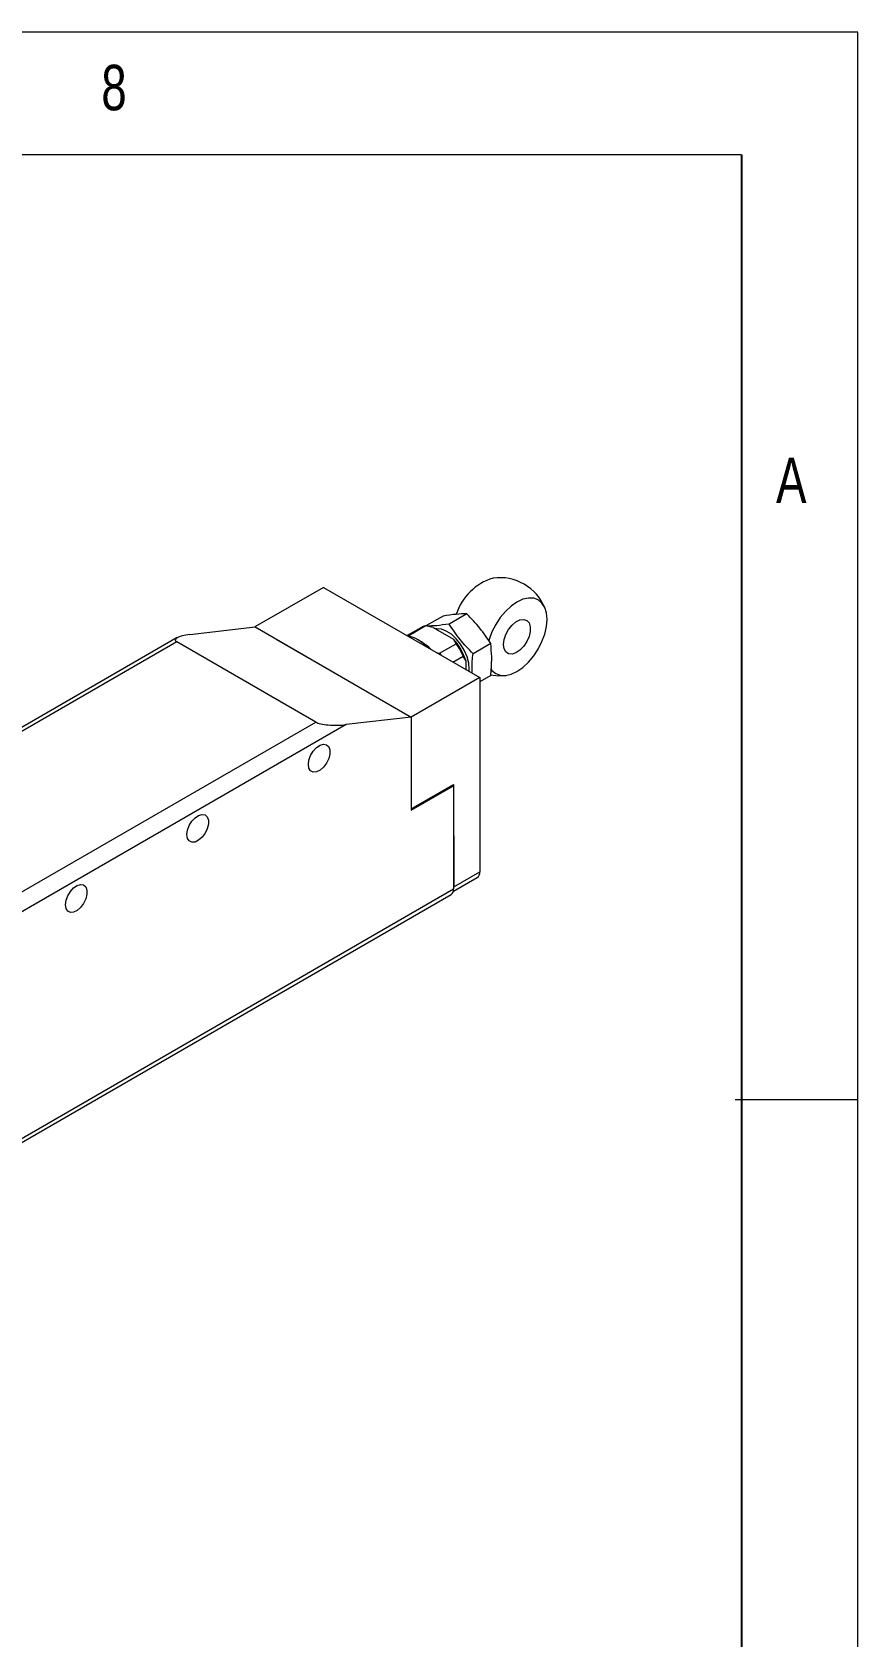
# Model space of a CAD drawing. Header units: inches. Extents: x 0.2 to 16.3, y 0.2 to 11.5.
# Drawn here: x 15.014 to 16.339, y 8.922 to 11.496 of the extents above; entities that cross this region are included whole.
import ezdxf

# ---------------------------------------------------------------- set-up
doc = ezdxf.new("R2010")
doc.units = ezdxf.units.IN
doc.header["$MEASUREMENT"] = 0
doc.layers.add('NOTES', color=7, linetype='Continuous')
doc.styles.add('SLDTEXTSTYLE2', font='TXT', dxfattribs={"width": 0.75})

msp = doc.modelspace()

# ---------------------------------------------------------------- linework, layer by layer
at = {"color": 7, "linetype": 'Continuous', "lineweight": 18}
for p, q in [((16.3386, 11.4961), (0.1969, 11.4961)), ((16.3386, 0.1969), (16.3386, 11.4961)), ((16.1516, 11.2992), (0.3937, 11.2992)), ((15.4812, 10.6055), (15.3712, 10.542)), ((15.4812, 10.6055), (15.7318, 10.4609)), ((15.6729, 10.5595), (15.6452, 10.5436)), ((15.7112, 10.563), (15.6828, 10.5466)), ((15.2669, 10.53), (15.3713, 10.542)), ((15.3713, 10.542), (15.6218, 10.3974)), ((15.6382, 10.5413), (15.6153, 10.5281)), ((15.618, 10.5284), (15.6445, 10.5437)), ((15.618, 10.5284), (15.6193, 10.5264)), ((15.6571, 10.5412), (15.6445, 10.5437)), ((15.6571, 10.5412), (15.6896, 10.5224)), ((15.2463, 10.5248), (14.877, 10.3115)), ((15.4687, 10.3893), (15.246, 10.5179)), ((15.406, 10.5219), (15.6218, 10.3975)), ((15.6385, 10.5179), (15.6316, 10.5219)), ((15.6675, 10.4998), (15.694, 10.5151)), ((15.694, 10.5151), (15.6896, 10.5224)), ((15.7494, 10.5153), (15.7211, 10.499)), ((15.6626, 10.5008), (15.6675, 10.4998)), ((15.6888, 10.4857), (15.7054, 10.4953)), ((15.7096, 10.4879), (15.7054, 10.4953)), ((15.7096, 10.4879), (15.7096, 10.4737)), ((15.7318, 10.4609), (15.6218, 10.3975)), ((15.7494, 10.4643), (15.7318, 10.4541)), ((15.7318, 10.4609), (15.7318, 10.1491)), ((14.9732, 10.1033), (15.4687, 10.3893)), ((15.5174, 10.3853), (14.9871, 10.0792)), ((15.6218, 10.3974), (15.5174, 10.3853)), ((15.6218, 10.3975), (15.6218, 10.3974)), ((15.6218, 10.3974), (15.6218, 10.2479)), ((15.6218, 10.3331), (15.6218, 10.25)), ((15.6218, 10.25), (15.69, 10.2894)), ((15.6218, 10.2479), (15.69, 10.2872)), ((15.69, 10.2872), (15.6882, 10.2883)), ((15.69, 10.2894), (15.6901, 10.1249)), ((15.69, 10.2872), (15.69, 10.1217)), ((15.6218, 10.25), (15.6218, 10.25)), ((15.6901, 10.1249), (15.7318, 10.1491)), ((14.3858, 9.3688), (15.69, 10.1217)), ((15.6896, 10.118), (15.7278, 10.14)), ((15.6901, 10.1249), (15.69, 10.1233)), ((14.3817, 9.3597), (15.6859, 10.1127)), ((16.3386, 9.7835), (16.1417, 9.7835))]:
    msp.add_line(p, q, dxfattribs=at)
at = {"color": 8, "linetype": 'Continuous', "lineweight": 18}
msp.add_line((15.246, 10.5179), (14.8827, 10.3082), dxfattribs=at)
at = {"color": 7, "linetype": 'Continuous', "lineweight": 18, "flags": 128}
for points in [[(15.7496, 10.4747), (15.7515, 10.4722), (15.7575, 10.4672), (15.7648, 10.4645), (15.7732, 10.4641), (15.7822, 10.4662), (15.7916, 10.4706), (15.801, 10.4771), (15.8101, 10.4854), (15.8184, 10.4954), (15.8257, 10.5065), (15.8317, 10.5184), (15.8362, 10.5306), (15.8389, 10.5427), (15.8398, 10.5541), (15.8389, 10.5644), (15.8362, 10.5733), (15.8317, 10.5803), (15.8257, 10.5853), (15.8184, 10.588), (15.8101, 10.5883), (15.801, 10.5863), (15.7916, 10.5819), (15.7822, 10.5754), (15.7732, 10.567), (15.7648, 10.5571), (15.7575, 10.5459), (15.7515, 10.534), (15.7471, 10.5218), (15.7462, 10.5186)], [(15.77, 10.5138), (15.771, 10.5217), (15.7738, 10.53), (15.7782, 10.5379), (15.7837, 10.5449), (15.79, 10.5501), (15.7964, 10.5533), (15.8024, 10.554), (15.8074, 10.5523), (15.8111, 10.5483), (15.813, 10.5423), (15.813, 10.5348), (15.8111, 10.5266), (15.8074, 10.5184), (15.8024, 10.5109), (15.7964, 10.5047), (15.79, 10.5005), (15.7837, 10.4985), (15.7782, 10.499), (15.7738, 10.5019), (15.771, 10.507), (15.77, 10.5138)], [(15.6158, 10.5278), (15.6164, 10.528), (15.618, 10.5284)], [(15.7149, 10.4706), (15.7151, 10.474), (15.7141, 10.4838), (15.7114, 10.4942), (15.7069, 10.5045), (15.701, 10.5143), (15.6941, 10.523), (15.6863, 10.5302), (15.6782, 10.5354), (15.6703, 10.5383), (15.6629, 10.5389), (15.6614, 10.5387)], [(15.6675, 10.4998), (15.6692, 10.4975), (15.6697, 10.4967)], [(15.7494, 10.4649), (15.7615, 10.4636), (15.7744, 10.4643)], [(15.4569, 10.3214), (15.4578, 10.3285), (15.4605, 10.3359), (15.4647, 10.3428), (15.47, 10.3485), (15.4757, 10.3523), (15.4813, 10.3539), (15.486, 10.3531), (15.4896, 10.3499), (15.4914, 10.3447), (15.4914, 10.3381), (15.4896, 10.3307), (15.486, 10.3235), (15.4813, 10.3171), (15.4757, 10.3123), (15.47, 10.3095), (15.4647, 10.3092), (15.4605, 10.3112), (15.4578, 10.3154), (15.4569, 10.3214)], [(15.262, 10.2089), (15.2629, 10.216), (15.2657, 10.2234), (15.2699, 10.2303), (15.2751, 10.236), (15.2808, 10.2398), (15.2864, 10.2414), (15.2912, 10.2406), (15.2947, 10.2374), (15.2966, 10.2322), (15.2966, 10.2256), (15.2947, 10.2182), (15.2912, 10.211), (15.2864, 10.2046), (15.2808, 10.1998), (15.2751, 10.197), (15.2699, 10.1967), (15.2657, 10.1987), (15.2629, 10.2029), (15.262, 10.2089)], [(15.0671, 10.0964), (15.0681, 10.1035), (15.0708, 10.1109), (15.075, 10.1178), (15.0802, 10.1235), (15.086, 10.1273), (15.0915, 10.1289), (15.0963, 10.1281), (15.0998, 10.1249), (15.1017, 10.1197), (15.1017, 10.1131), (15.0998, 10.1057), (15.0963, 10.0985), (15.0915, 10.0921), (15.086, 10.0873), (15.0802, 10.0845), (15.075, 10.0842), (15.0708, 10.0862), (15.0681, 10.0905), (15.0671, 10.0964)]]:
    msp.add_lwpolyline(points, dxfattribs=at)
at = {"color": 7, "linetype": 'Continuous', "lineweight": 18}
for centre, radius, start, end in [((15.7795, 10.5347), 0.0896, 107.1184, 162.0438), ((15.7638, 10.5423), 0.0787, 22.2402, 97.7651), ((15.6011, 10.4662), 0.0635, 42.9933, 76.4432), ((15.6488, 10.5228), 0.0213, 101.8217, 119.8766), ((15.6017, 10.456), 0.072, 44.1467, 59.2021), ((15.6194, 10.4589), 0.0947, 17.8436, 42.1564), ((15.6078, 10.4522), 0.1067, 23.8455, 36.1545), ((15.7222, 10.148), 0.00971, 305.0205, 6.3178), ((15.6806, 10.1205), 0.00944, 304.0564, 7.2558)]:
    msp.add_arc(centre, radius, start, end, dxfattribs=at)
for centre, start_param, end_param in [((15.2808, 10.5219), 1.946279, 3.517075), ((15.5035, 10.3933), 3.517075, 5.087872)]:
    msp.add_ellipse(centre, major_axis=(0.0375, 0.0008), ratio=0.238752, start_param=start_param, end_param=end_param, dxfattribs=at)
for points, knots in [([(15.7112, 10.563), (15.7056, 10.5629), (15.6945, 10.5626), (15.6801, 10.5606), (15.6729, 10.5595)], [0, 0, 0, 0, 0.495216, 1, 1, 1, 1]), ([(15.7494, 10.5153), (15.7439, 10.5237), (15.7327, 10.5405), (15.7184, 10.5554), (15.7112, 10.563)], [0, 0, 0, 0, 0.495216, 1, 1, 1, 1]), ([(15.6828, 10.5466), (15.6757, 10.5456), (15.6622, 10.5436), (15.6516, 10.5434), (15.6467, 10.5433)], [0, 0, 0, 0, 0.527563, 1, 1, 1, 1]), ([(15.7211, 10.499), (15.714, 10.5064), (15.6996, 10.5213), (15.6884, 10.5381), (15.6828, 10.5466)], [0, 0, 0, 0, 0.495216, 1, 1, 1, 1]), ([(15.7494, 10.4643), (15.7497, 10.4666), (15.7507, 10.4767), (15.7515, 10.4942), (15.7501, 10.5083), (15.7494, 10.5153)], [0, 0, 0, 0, 0.126972, 0.560077, 1, 1, 1, 1]), ([(15.7198, 10.4678), (15.7197, 10.4704), (15.7191, 10.4802), (15.7202, 10.491), (15.7211, 10.499)], [0, 0, 0, 0, 0.26221, 1, 1, 1, 1])]:
    msp.add_open_spline(points, degree=3, knots=knots, dxfattribs=at)
at = {"layer": 'NOTES', "color": 7}
msp.add_line((16.1516, 11.2992), (16.1516, 0.3937), dxfattribs=at)

# ---------------------------------------------------------------- texts
at = {"color": 7, "linetype": 'Continuous', "lineweight": 0, "char_height": 0.0729, "attachment_point": 1, "style": 'SLDTEXTSTYLE2'}
for s, insert in [('8', (15.1247, 11.4436)), ('A', (16.2073, 10.8137))]:
    msp.add_mtext(s, dxfattribs=dict(at, insert=insert))

doc.saveas('drawing.dxf')
